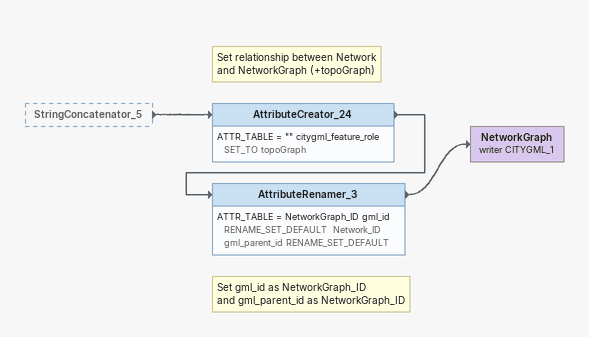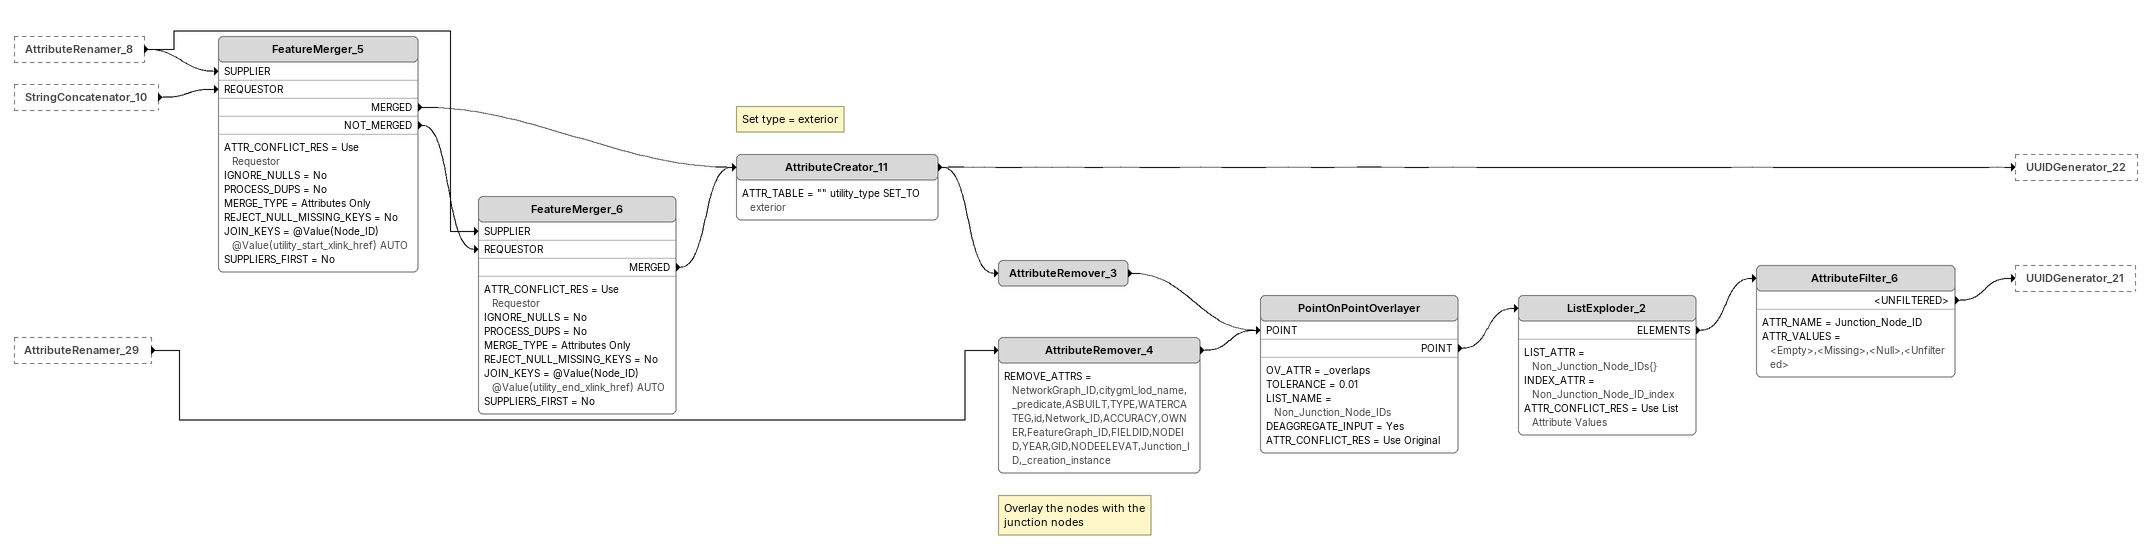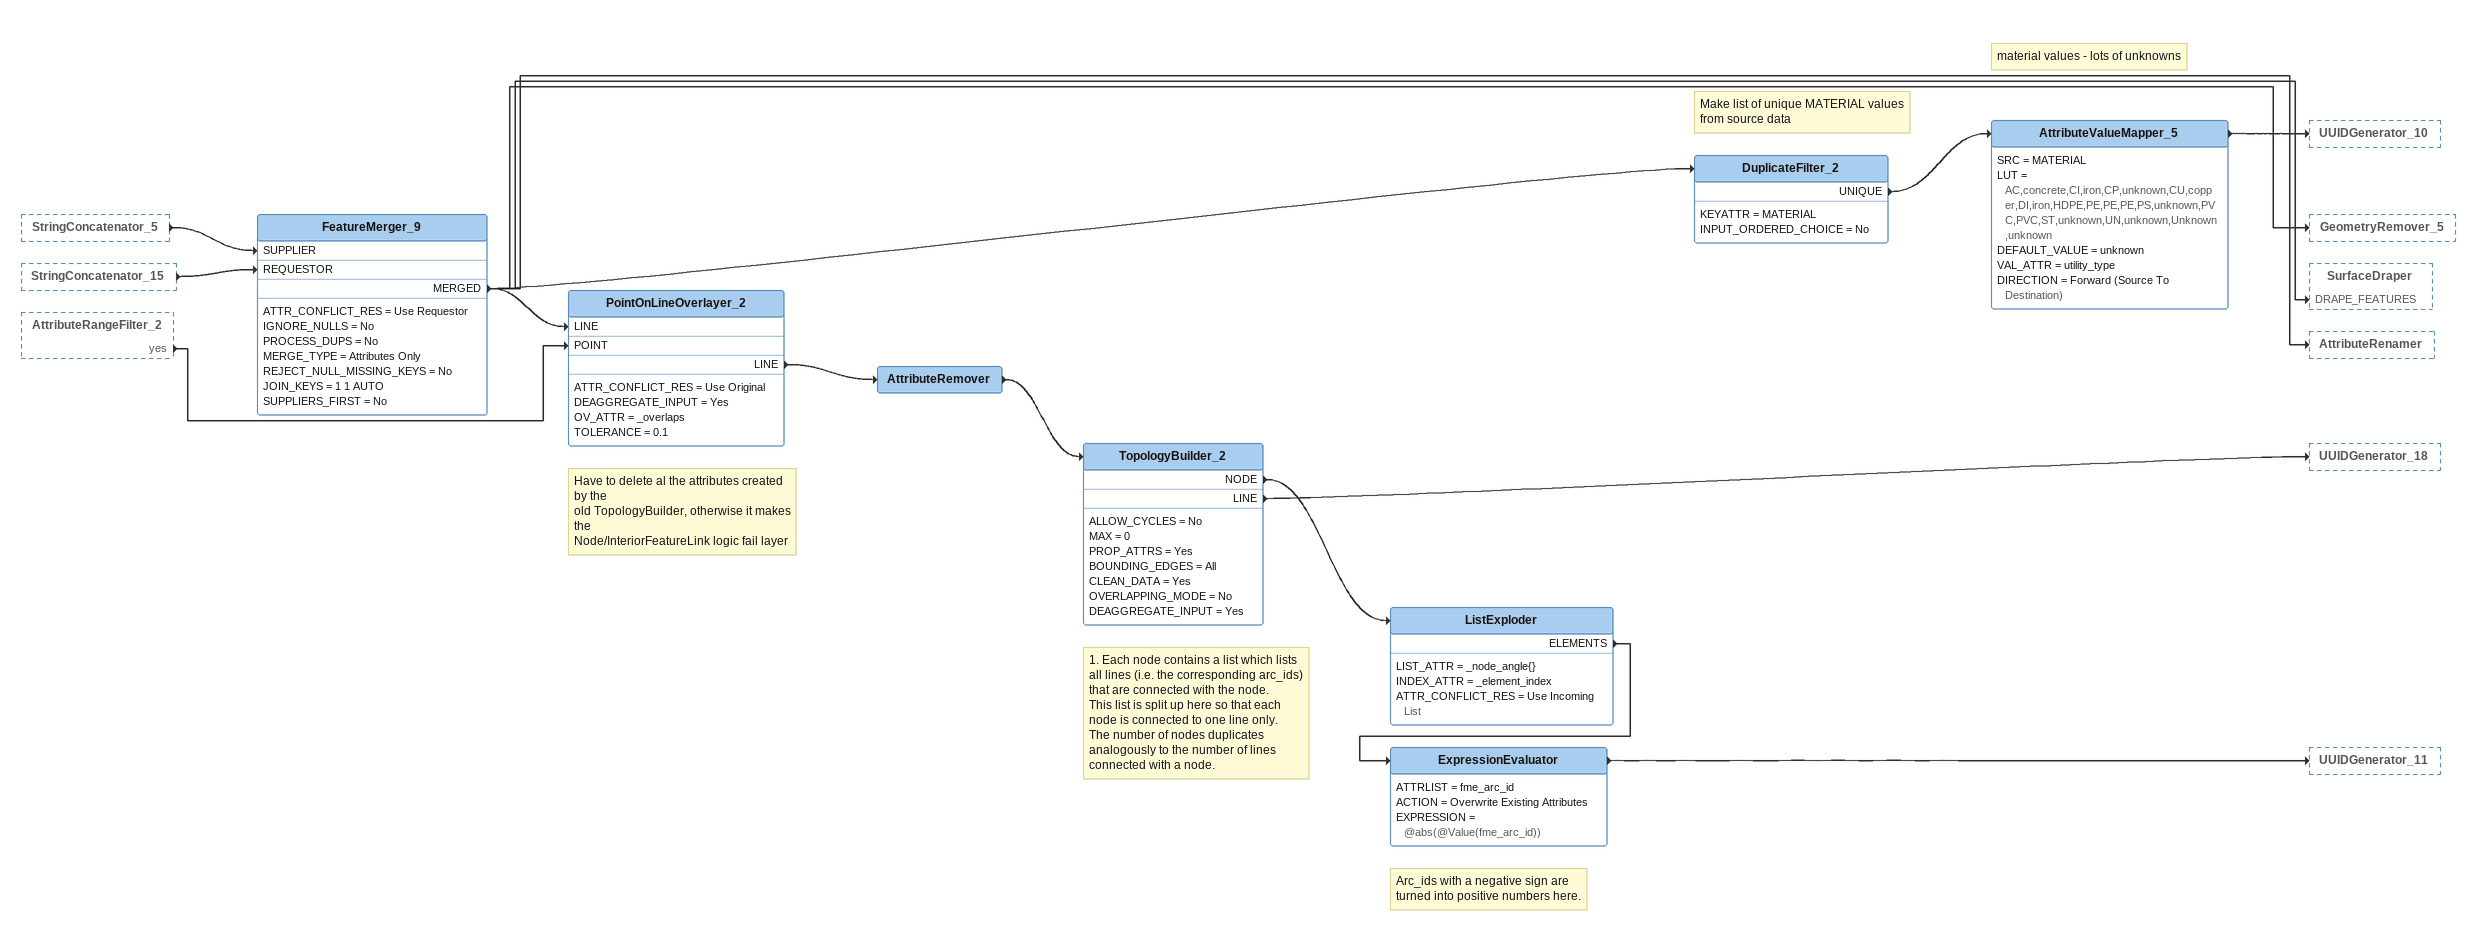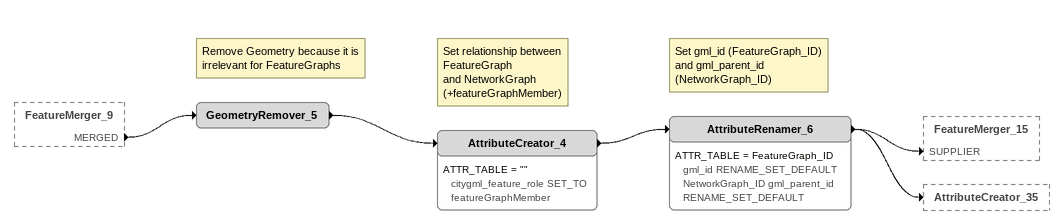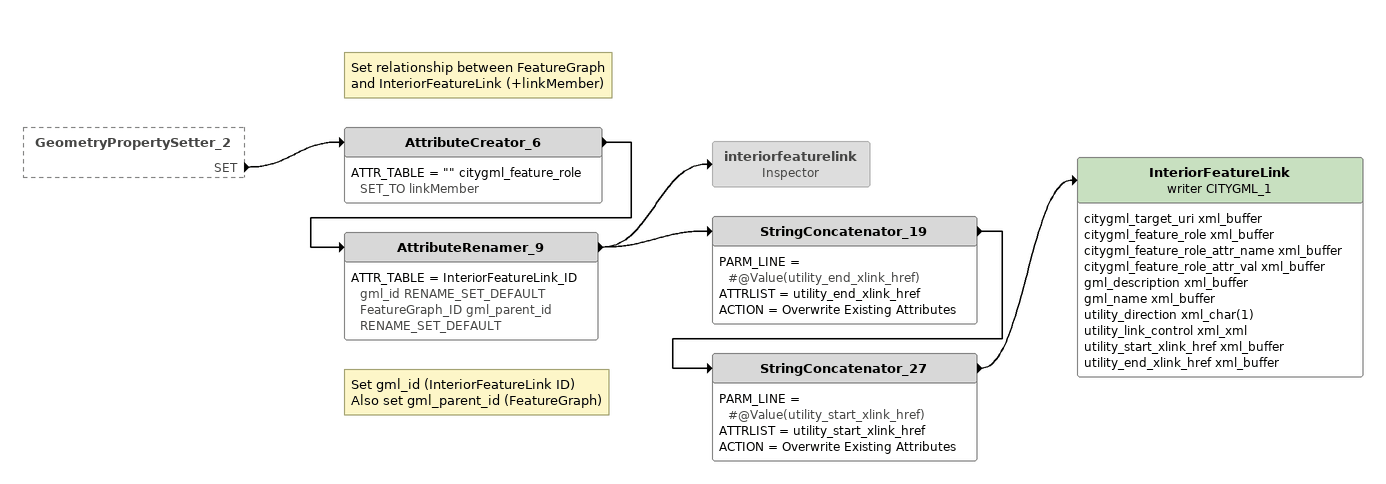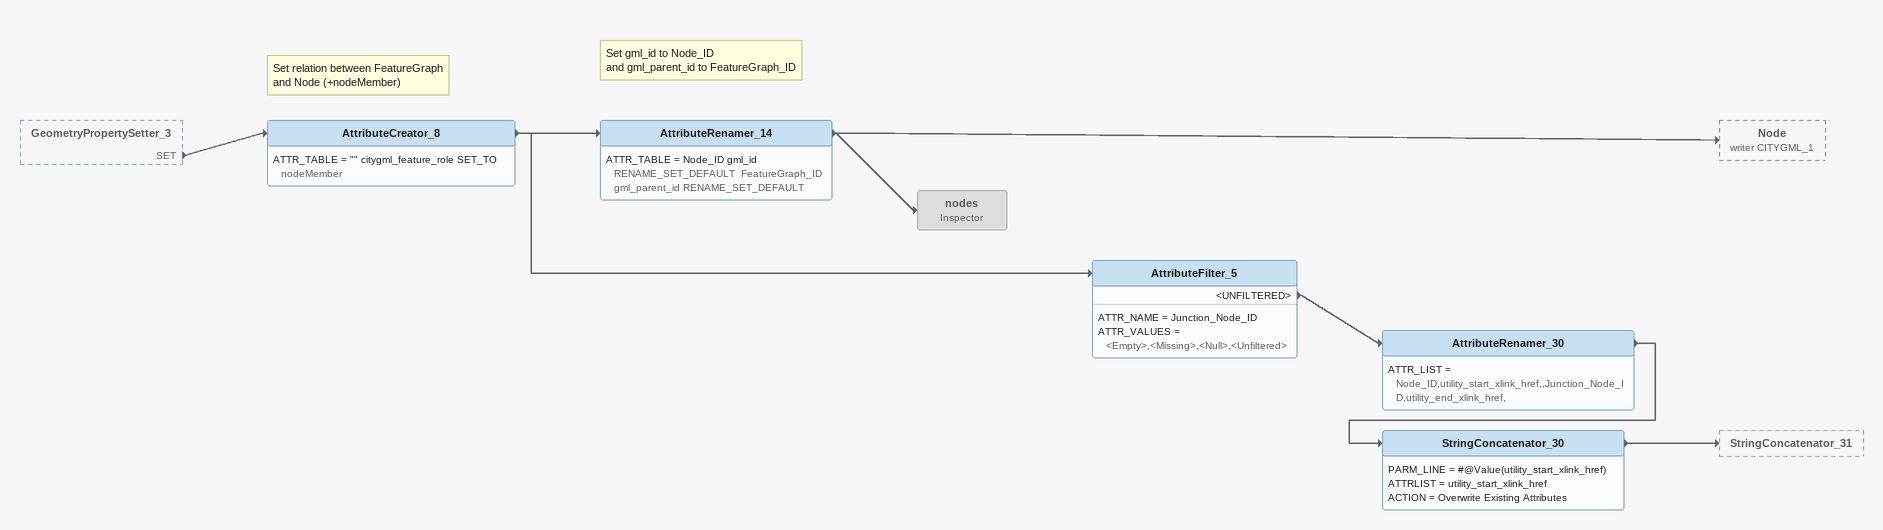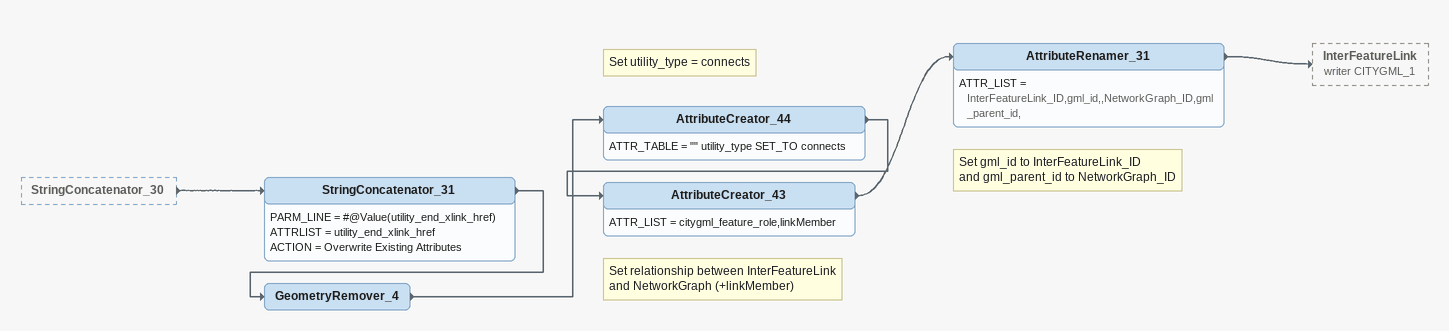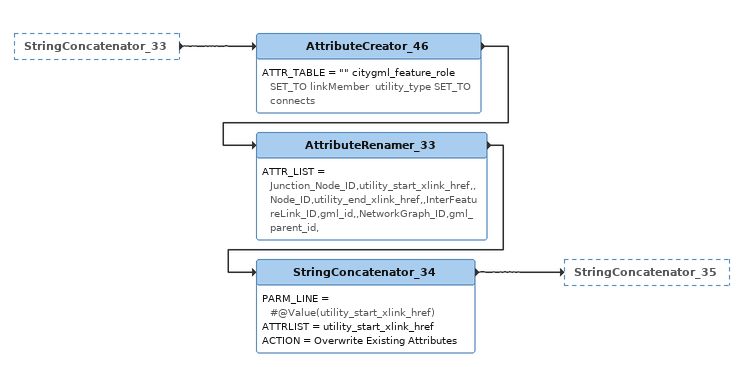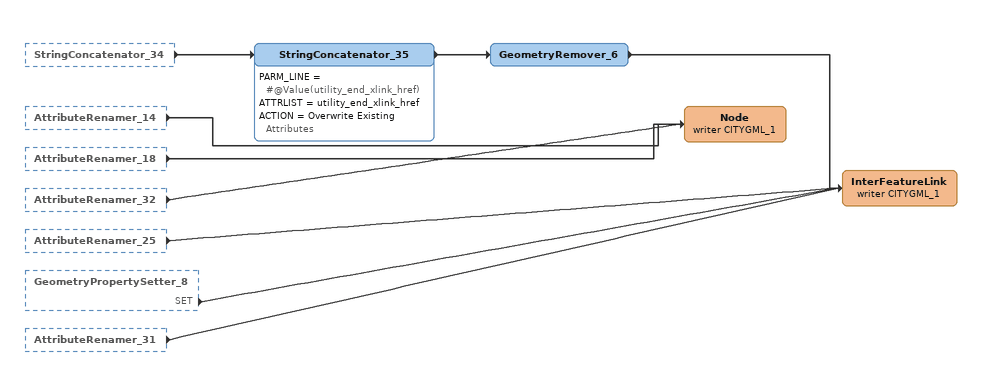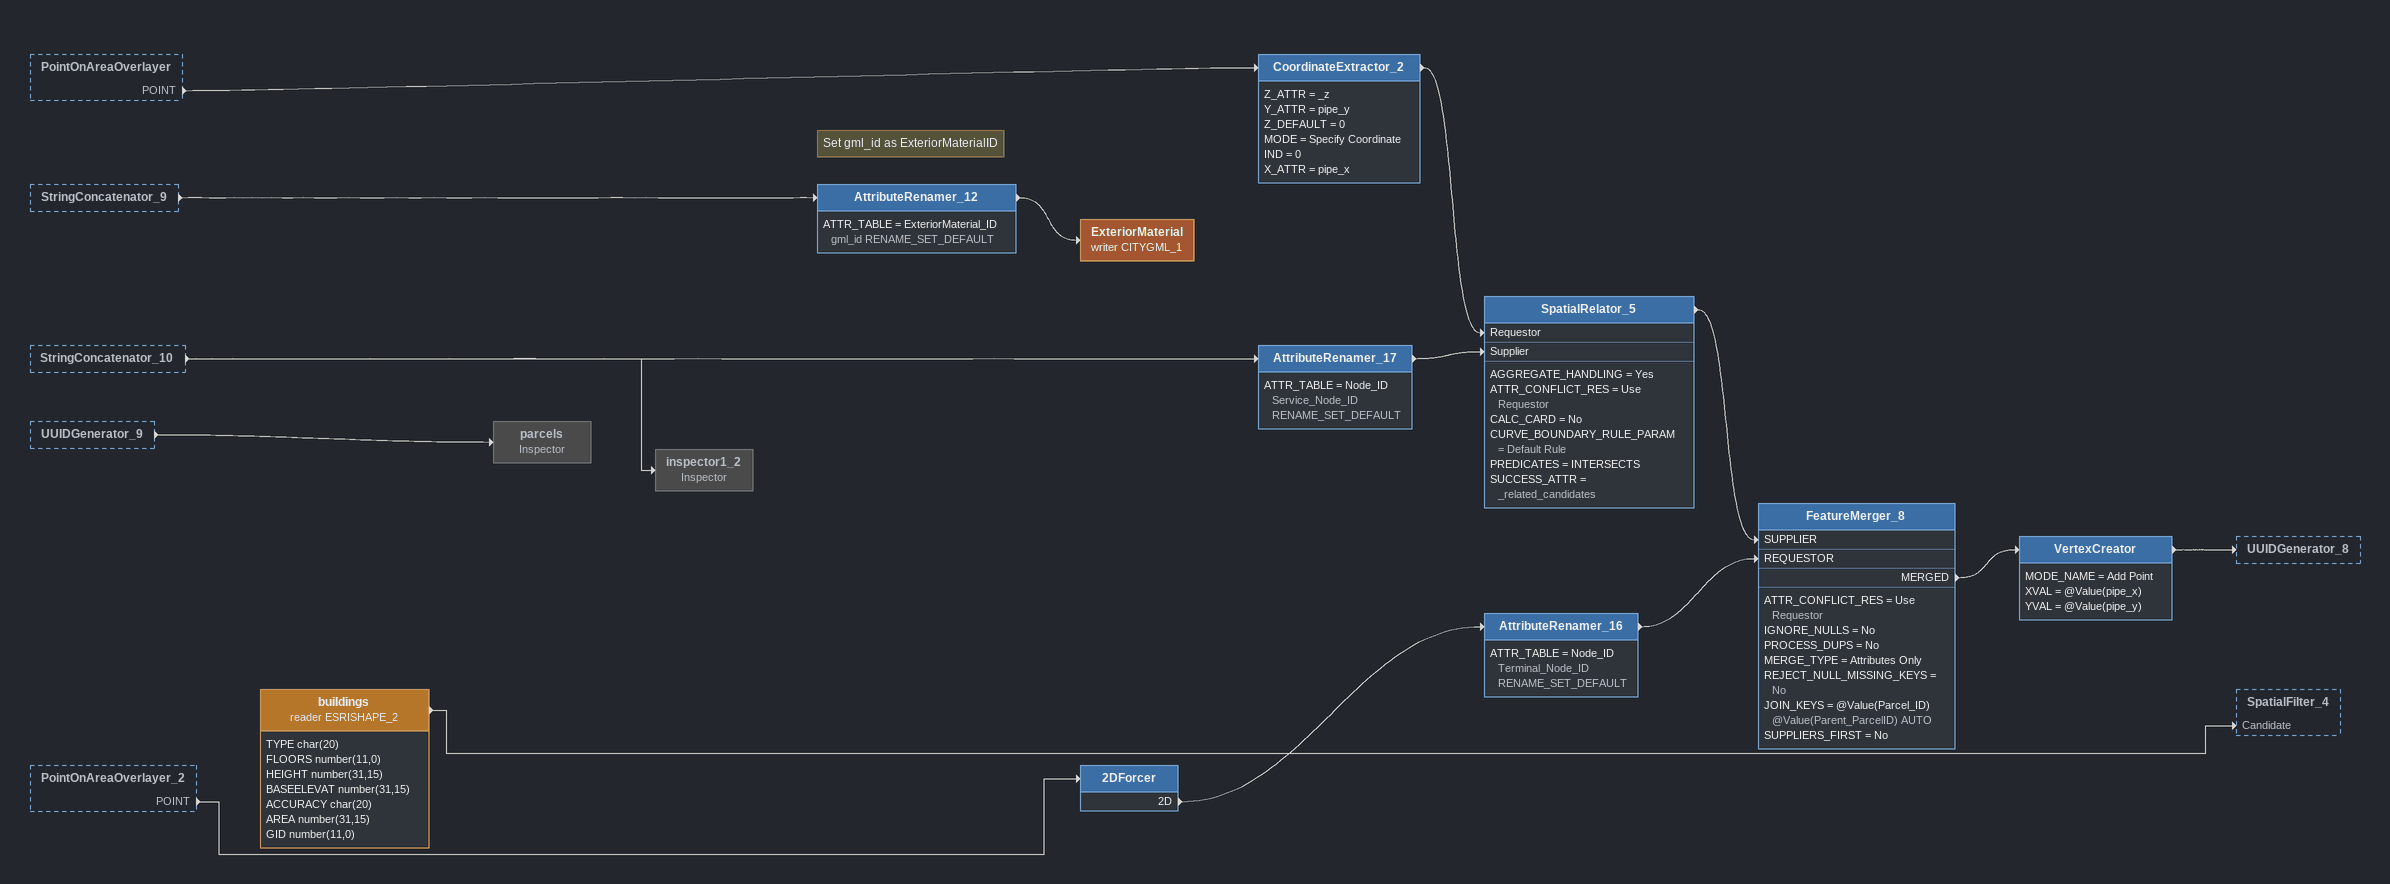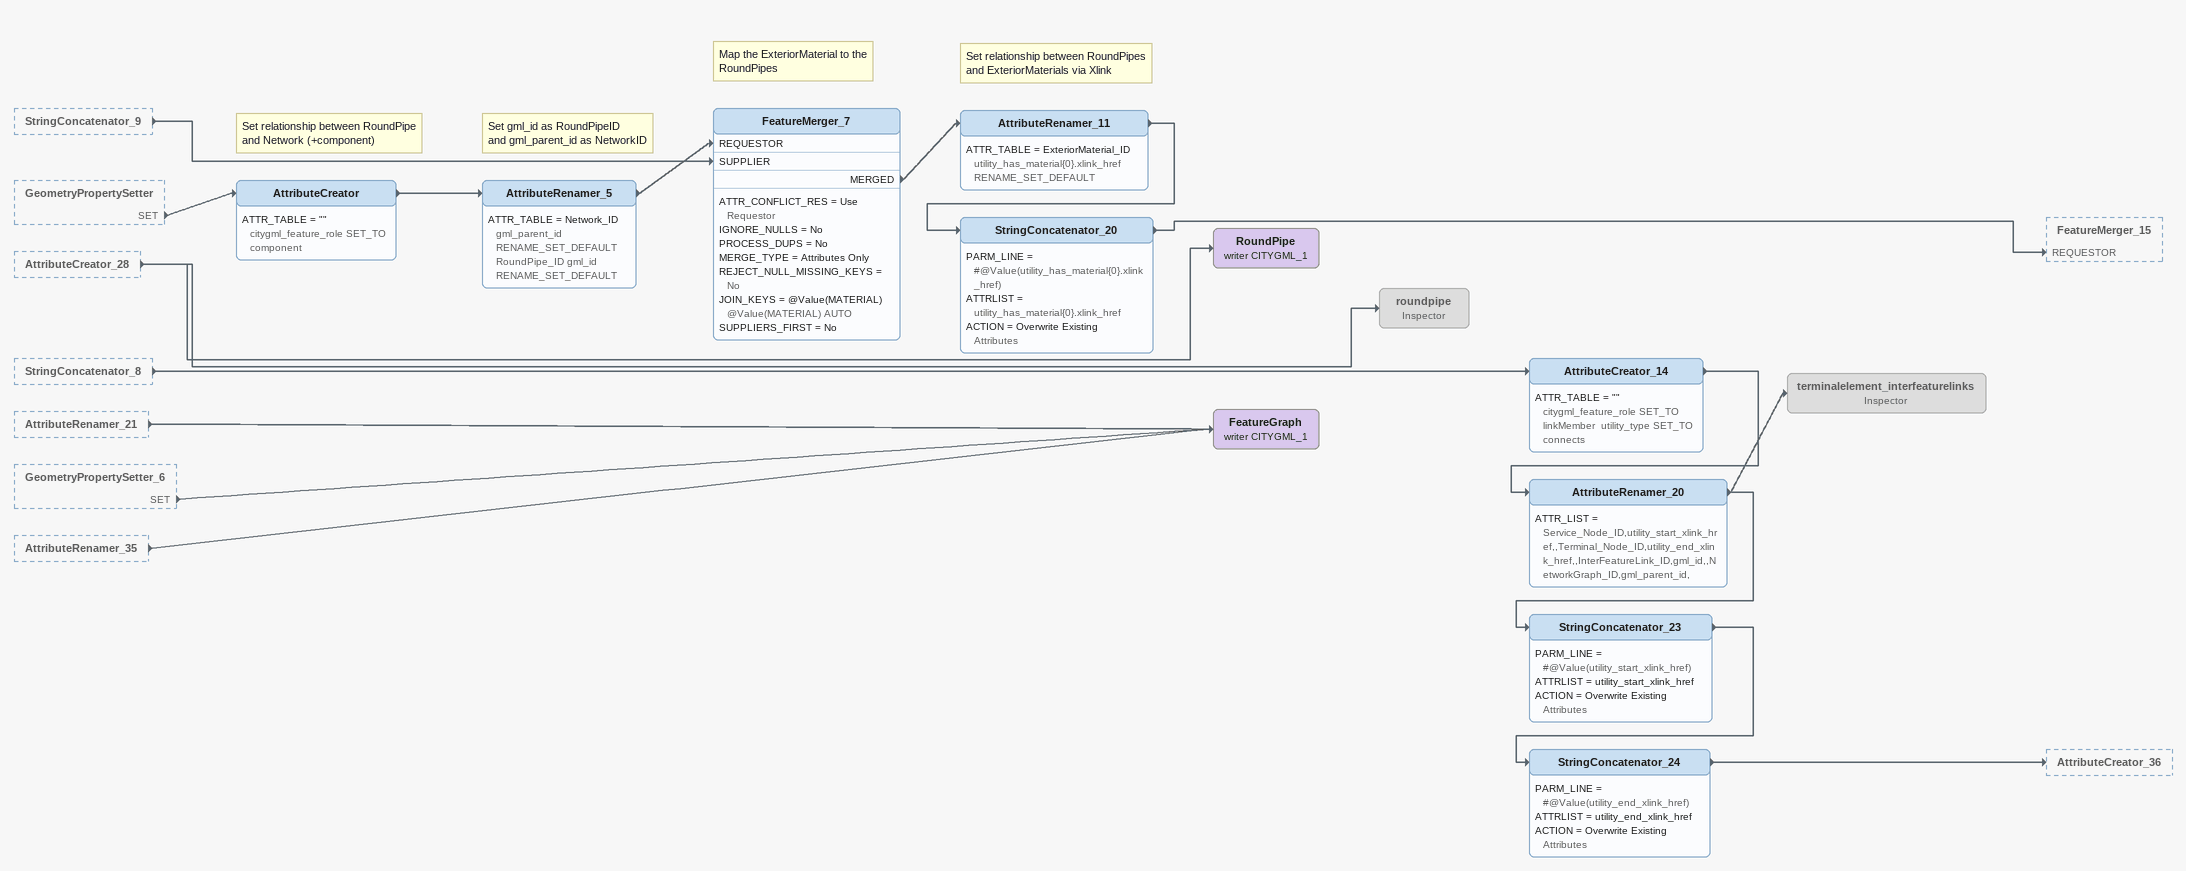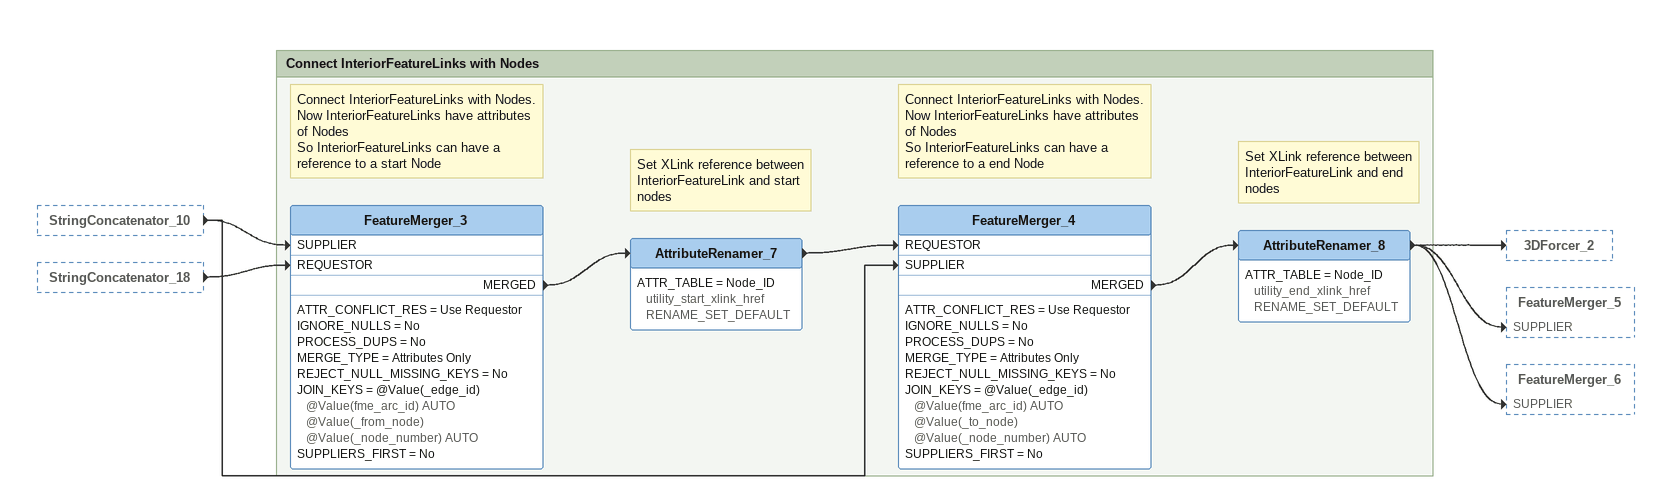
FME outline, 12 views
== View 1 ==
StringConcatenator_5 [outside]
    -> AttributeCreator_24
Note: Set relationship between Network / and NetworkGraph (+topoGraph)
AttributeCreator_24
    ATTR_TABLE = "" citygml_feature_role SET_TO topoGraph
    -> AttributeRenamer_3
Note: Set gml_id as NetworkGraph_ID / and gml_parent_id as NetworkGraph_ID
AttributeRenamer_3
    ATTR_TABLE = NetworkGraph_ID gml_id RENAME_SET_DEFAULT  Network_ID gml_parent_id RENAME_SET_DEFAULT
    -> NetworkGraph (writer CITYGML_1)
NetworkGraph (writer CITYGML_1)

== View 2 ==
AttributeRenamer_8 [outside]
    -> FeatureMerger_5 [SUPPLIER]
    -> FeatureMerger_6 [SUPPLIER]
StringConcatenator_10 [outside]
    -> FeatureMerger_5 [REQUESTOR]
AttributeRenamer_29 [outside]
    -> AttributeRemover_4
AttributeRemover_4
    REMOVE_ATTRS = NetworkGraph_ID,citygml_lod_name,_predicate,ASBUILT,TYPE,WATERCATEG,id,Network_ID,ACCURACY,OWNER,FeatureGraph_ID,FIELDID,NODEID,YEAR,GID,NODEELEVAT,Junction_ID,_creation_instance
    -> PointOnPointOverlayer [POINT]
FeatureMerger_5
    ATTR_CONFLICT_RES = Use Requestor
    IGNORE_NULLS = No
    PROCESS_DUPS = No
    MERGE_TYPE = Attributes Only
    REJECT_NULL_MISSING_KEYS = No
    JOIN_KEYS = @Value(Node_ID) @Value(utility_start_xlink_href) AUTO
    SUPPLIERS_FIRST = No
    MERGED -> AttributeCreator_11
    NOT_MERGED -> FeatureMerger_6 [REQUESTOR]
FeatureMerger_6
    ATTR_CONFLICT_RES = Use Requestor
    IGNORE_NULLS = No
    PROCESS_DUPS = No
    MERGE_TYPE = Attributes Only
    REJECT_NULL_MISSING_KEYS = No
    JOIN_KEYS = @Value(Node_ID) @Value(utility_end_xlink_href) AUTO
    SUPPLIERS_FIRST = No
    MERGED -> AttributeCreator_11
Note: Set type = exterior
AttributeCreator_11
    ATTR_TABLE = "" utility_type SET_TO exterior
    -> AttributeRemover_3
    -> UUIDGenerator_22
AttributeRemover_3
    -> PointOnPointOverlayer [POINT]
Note: Overlay the nodes with the junction nodes
PointOnPointOverlayer
    OV_ATTR = _overlaps
    TOLERANCE = 0.01
    LIST_NAME = Non_Junction_Node_IDs
    DEAGGREGATE_INPUT = Yes
    ATTR_CONFLICT_RES = Use Original
    POINT -> ListExploder_2
ListExploder_2
    LIST_ATTR = Non_Junction_Node_IDs{}
    INDEX_ATTR = Non_Junction_Node_ID_index
    ATTR_CONFLICT_RES = Use List Attribute Values
    ELEMENTS -> AttributeFilter_6
AttributeFilter_6
    ATTR_NAME = Junction_Node_ID
    ATTR_VALUES = <Empty>,<Missing>,<Null>,<Unfiltered>
    <UNFILTERED> -> UUIDGenerator_21

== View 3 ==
StringConcatenator_5 [outside]
    -> FeatureMerger_9 [SUPPLIER]
StringConcatenator_15 [outside]
    -> FeatureMerger_9 [REQUESTOR]
AttributeRangeFilter_2 [outside]
    yes -> PointOnLineOverlayer_2 [POINT]
FeatureMerger_9
    ATTR_CONFLICT_RES = Use Requestor
    IGNORE_NULLS = No
    PROCESS_DUPS = No
    MERGE_TYPE = Attributes Only
    REJECT_NULL_MISSING_KEYS = No
    JOIN_KEYS = 1 1 AUTO
    SUPPLIERS_FIRST = No
    MERGED -> GeometryRemover_5
    MERGED -> SurfaceDraper [DRAPE_FEATURES]
    MERGED -> DuplicateFilter_2
    MERGED -> AttributeRenamer
    MERGED -> PointOnLineOverlayer_2 [LINE]
PointOnLineOverlayer_2
    ATTR_CONFLICT_RES = Use Original
    DEAGGREGATE_INPUT = Yes
    OV_ATTR = _overlaps
    TOLERANCE = 0.1
    LINE -> AttributeRemover
Note: Have to delete al the attributes created by the / old TopologyBuilder, otherwise it makes the / Node/InteriorFeatureLink logic fail layer
AttributeRemover
    -> TopologyBuilder_2
TopologyBuilder_2
    ALLOW_CYCLES = No
    MAX = 0
    PROP_ATTRS = Yes
    BOUNDING_EDGES = All
    CLEAN_DATA = Yes
    OVERLAPPING_MODE = No
    DEAGGREGATE_INPUT = Yes
    NODE -> ListExploder
    LINE -> UUIDGenerator_18
Note: 1. Each node contains a list which lists all lines (i.e. the corresponding arc_ids) that are connected with the node. / This list is split up here so that each node is connected to one line only. / The number of nodes duplicates analogously to the number of lines connected with a node.
ListExploder
    LIST_ATTR = _node_angle{}
    INDEX_ATTR = _element_index
    ATTR_CONFLICT_RES = Use Incoming List
    ELEMENTS -> ExpressionEvaluator
Note: Arc_ids with a negative sign are / turned into positive numbers here.
ExpressionEvaluator
    ATTRLIST = fme_arc_id
    ACTION = Overwrite Existing Attributes
    EXPRESSION = @abs(@Value(fme_arc_id))
    -> UUIDGenerator_11
Note: Make list of unique MATERIAL values / from source data
DuplicateFilter_2
    KEYATTR = MATERIAL
    INPUT_ORDERED_CHOICE = No
    UNIQUE -> AttributeValueMapper_5
Note: material values - lots of unknowns
AttributeValueMapper_5
    SRC = MATERIAL
    LUT = AC,concrete,CI,iron,CP,unknown,CU,copper,DI,iron,HDPE,PE,PE,PE,PS,unknown,PVC,PVC,ST,unknown,UN,unknown,Unknown,unknown
    DEFAULT_VALUE = unknown
    VAL_ATTR = utility_type
    DIRECTION = Forward (Source To Destination)
    -> UUIDGenerator_10

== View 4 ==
FeatureMerger_9 [outside]
    MERGED -> GeometryRemover_5
Note: Remove Geometry because it is / irrelevant for FeatureGraphs
GeometryRemover_5
    -> AttributeCreator_4
Note: Set relationship between FeatureGraph / and NetworkGraph (+featureGraphMember)
AttributeCreator_4
    ATTR_TABLE = "" citygml_feature_role SET_TO featureGraphMember
    -> AttributeRenamer_6
Note: Set gml_id (FeatureGraph_ID) / and gml_parent_id (NetworkGraph_ID)
AttributeRenamer_6
    ATTR_TABLE = FeatureGraph_ID gml_id RENAME_SET_DEFAULT  NetworkGraph_ID gml_parent_id RENAME_SET_DEFAULT
    -> FeatureMerger_15 [SUPPLIER]
    -> AttributeCreator_35

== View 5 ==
GeometryPropertySetter_2 [outside]
    SET -> AttributeCreator_6
Note: Set relationship between FeatureGraph / and InteriorFeatureLink (+linkMember)
AttributeCreator_6
    ATTR_TABLE = "" citygml_feature_role SET_TO linkMember
    -> AttributeRenamer_9
Note: Set gml_id (InteriorFeatureLink ID) / Also set gml_parent_id (FeatureGraph)
AttributeRenamer_9
    ATTR_TABLE = InteriorFeatureLink_ID gml_id RENAME_SET_DEFAULT  FeatureGraph_ID gml_parent_id RENAME_SET_DEFAULT
    -> StringConcatenator_19
    -> interiorfeaturelink
interiorfeaturelink: Inspector [off]
StringConcatenator_19
    PARM_LINE = #@Value(utility_end_xlink_href)
    ATTRLIST = utility_end_xlink_href
    ACTION = Overwrite Existing Attributes
    -> StringConcatenator_27
StringConcatenator_27
    PARM_LINE = #@Value(utility_start_xlink_href)
    ATTRLIST = utility_start_xlink_href
    ACTION = Overwrite Existing Attributes
    -> InteriorFeatureLink (writer CITYGML_1)
InteriorFeatureLink (writer CITYGML_1)
    attributes: citygml_target_uri xml_buffer, citygml_feature_role xml_buffer, citygml_feature_role_attr_name xml_buffer, citygml_feature_role_attr_val xml_buffer, gml_description xml_buffer, gml_name xml_buffer, utility_direction xml_char(1), utility_link_control xml_xml, utility_start_xlink_href xml_buffer, utility_end_xlink_href xml_buffer

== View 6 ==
GeometryPropertySetter_3 [outside]
    SET -> AttributeCreator_8
Note: Set relation between FeatureGraph / and Node (+nodeMember)
AttributeCreator_8
    ATTR_TABLE = "" citygml_feature_role SET_TO nodeMember
    -> AttributeRenamer_14
    -> AttributeFilter_5
Note: Set gml_id to Node_ID / and gml_parent_id to FeatureGraph_ID
AttributeRenamer_14
    ATTR_TABLE = Node_ID gml_id RENAME_SET_DEFAULT  FeatureGraph_ID gml_parent_id RENAME_SET_DEFAULT
    -> Node (writer CITYGML_1)
    -> nodes
nodes: Inspector [off]
AttributeFilter_5
    ATTR_NAME = Junction_Node_ID
    ATTR_VALUES = <Empty>,<Missing>,<Null>,<Unfiltered>
    <UNFILTERED> -> AttributeRenamer_30
AttributeRenamer_30
    ATTR_LIST = Node_ID,utility_start_xlink_href,,Junction_Node_ID,utility_end_xlink_href,
    -> StringConcatenator_30
StringConcatenator_30
    PARM_LINE = #@Value(utility_start_xlink_href)
    ATTRLIST = utility_start_xlink_href
    ACTION = Overwrite Existing Attributes
    -> StringConcatenator_31

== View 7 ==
StringConcatenator_30 [outside]
    -> StringConcatenator_31
StringConcatenator_31
    PARM_LINE = #@Value(utility_end_xlink_href)
    ATTRLIST = utility_end_xlink_href
    ACTION = Overwrite Existing Attributes
    -> GeometryRemover_4
GeometryRemover_4
    -> AttributeCreator_44
Note: Set utility_type = connects
AttributeCreator_44
    ATTR_TABLE = "" utility_type SET_TO connects
    -> AttributeCreator_43
Note: Set relationship between InterFeatureLink / and NetworkGraph (+linkMember)
AttributeCreator_43
    ATTR_LIST = citygml_feature_role,linkMember
    -> AttributeRenamer_31
Note: Set gml_id to InterFeatureLink_ID / and gml_parent_id to NetworkGraph_ID
AttributeRenamer_31
    ATTR_LIST = InterFeatureLink_ID,gml_id,,NetworkGraph_ID,gml_parent_id,
    -> InterFeatureLink (writer CITYGML_1)

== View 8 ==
StringConcatenator_33 [outside]
    -> AttributeCreator_46
AttributeCreator_46
    ATTR_TABLE = "" citygml_feature_role SET_TO linkMember  utility_type SET_TO connects
    -> AttributeRenamer_33
AttributeRenamer_33
    ATTR_LIST = Junction_Node_ID,utility_start_xlink_href,,Node_ID,utility_end_xlink_href,,InterFeatureLink_ID,gml_id,,NetworkGraph_ID,gml_parent_id,
    -> StringConcatenator_34
StringConcatenator_34
    PARM_LINE = #@Value(utility_start_xlink_href)
    ATTRLIST = utility_start_xlink_href
    ACTION = Overwrite Existing Attributes
    -> StringConcatenator_35

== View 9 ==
StringConcatenator_34 [outside]
    -> StringConcatenator_35
AttributeRenamer_14 [outside]
    -> Node (writer CITYGML_1)
AttributeRenamer_18 [outside]
    -> Node (writer CITYGML_1)
AttributeRenamer_32 [outside]
    -> Node (writer CITYGML_1)
AttributeRenamer_25 [outside]
    -> InterFeatureLink (writer CITYGML_1)
GeometryPropertySetter_8 [outside]
    SET -> InterFeatureLink (writer CITYGML_1)
AttributeRenamer_31 [outside]
    -> InterFeatureLink (writer CITYGML_1)
StringConcatenator_35
    PARM_LINE = #@Value(utility_end_xlink_href)
    ATTRLIST = utility_end_xlink_href
    ACTION = Overwrite Existing Attributes
    -> GeometryRemover_6
GeometryRemover_6
    -> InterFeatureLink (writer CITYGML_1)
Node (writer CITYGML_1)
InterFeatureLink (writer CITYGML_1)

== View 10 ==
PointOnAreaOverlayer [outside]
    POINT -> CoordinateExtractor_2
StringConcatenator_9 [outside]
    -> AttributeRenamer_12
StringConcatenator_10 [outside]
    -> AttributeRenamer_17
    -> inspector1_2
UUIDGenerator_9 [outside]
    -> parcels
PointOnAreaOverlayer_2 [outside]
    POINT -> 2DForcer
AttributeRenamer_17
    ATTR_TABLE = Node_ID Service_Node_ID RENAME_SET_DEFAULT
    -> SpatialRelator_5 [Supplier]
inspector1_2: Inspector [off]
Note: Set gml_id as ExteriorMaterialID
AttributeRenamer_12
    ATTR_TABLE = ExteriorMaterial_ID gml_id RENAME_SET_DEFAULT
    -> ExteriorMaterial (writer CITYGML_1)
ExteriorMaterial (writer CITYGML_1)
CoordinateExtractor_2
    Z_ATTR = _z
    Y_ATTR = pipe_y
    Z_DEFAULT = 0
    MODE = Specify Coordinate
    IND = 0
    X_ATTR = pipe_x
    -> SpatialRelator_5 [Requestor]
SpatialRelator_5
    AGGREGATE_HANDLING = Yes
    ATTR_CONFLICT_RES = Use Requestor
    CALC_CARD = No
    CURVE_BOUNDARY_RULE_PARAM = Default Rule
    PREDICATES = INTERSECTS
    SUCCESS_ATTR = _related_candidates
    -> FeatureMerger_8 [SUPPLIER]
parcels: Inspector [off]
buildings (reader ESRISHAPE_2)
    attributes: TYPE char(20), FLOORS number(11,0), HEIGHT number(31,15), BASEELEVAT number(31,15), ACCURACY char(20), AREA number(31,15), GID number(11,0)
    -> SpatialFilter_4 [Candidate]
2DForcer
    2D -> AttributeRenamer_16
AttributeRenamer_16
    ATTR_TABLE = Node_ID Terminal_Node_ID RENAME_SET_DEFAULT
    -> FeatureMerger_8 [REQUESTOR]
FeatureMerger_8
    ATTR_CONFLICT_RES = Use Requestor
    IGNORE_NULLS = No
    PROCESS_DUPS = No
    MERGE_TYPE = Attributes Only
    REJECT_NULL_MISSING_KEYS = No
    JOIN_KEYS = @Value(Parcel_ID) @Value(Parent_ParcelID) AUTO
    SUPPLIERS_FIRST = No
    MERGED -> VertexCreator
VertexCreator
    MODE_NAME = Add Point
    XVAL = @Value(pipe_x)
    YVAL = @Value(pipe_y)
    -> UUIDGenerator_8

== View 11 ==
StringConcatenator_9 [outside]
    -> FeatureMerger_7 [SUPPLIER]
GeometryPropertySetter [outside]
    SET -> AttributeCreator
AttributeCreator_28 [outside]
    -> RoundPipe (writer CITYGML_1)
    -> roundpipe
StringConcatenator_8 [outside]
    -> AttributeCreator_14
AttributeRenamer_21 [outside]
    -> FeatureGraph (writer CITYGML_1)
GeometryPropertySetter_6 [outside]
    SET -> FeatureGraph (writer CITYGML_1)
AttributeRenamer_35 [outside]
    -> FeatureGraph (writer CITYGML_1)
FeatureGraph (writer CITYGML_1)
AttributeCreator_14
    ATTR_TABLE = "" citygml_feature_role SET_TO linkMember  utility_type SET_TO connects
    -> AttributeRenamer_20
AttributeRenamer_20
    ATTR_LIST = Service_Node_ID,utility_start_xlink_href,,Terminal_Node_ID,utility_end_xlink_href,,InterFeatureLink_ID,gml_id,,NetworkGraph_ID,gml_parent_id,
    -> terminalelement_interfeaturelinks
    -> StringConcatenator_23
terminalelement_interfeaturelinks: Inspector [off]
StringConcatenator_23
    PARM_LINE = #@Value(utility_start_xlink_href)
    ATTRLIST = utility_start_xlink_href
    ACTION = Overwrite Existing Attributes
    -> StringConcatenator_24
StringConcatenator_24
    PARM_LINE = #@Value(utility_end_xlink_href)
    ATTRLIST = utility_end_xlink_href
    ACTION = Overwrite Existing Attributes
    -> AttributeCreator_36
Note: Set relationship between RoundPipe / and Network (+component)
AttributeCreator
    ATTR_TABLE = "" citygml_feature_role SET_TO component
    -> AttributeRenamer_5
Note: Set gml_id as RoundPipeID / and gml_parent_id as NetworkID
AttributeRenamer_5
    ATTR_TABLE = Network_ID gml_parent_id RENAME_SET_DEFAULT  RoundPipe_ID gml_id RENAME_SET_DEFAULT
    -> FeatureMerger_7 [REQUESTOR]
Note: Map the ExteriorMaterial to the / RoundPipes
FeatureMerger_7
    ATTR_CONFLICT_RES = Use Requestor
    IGNORE_NULLS = No
    PROCESS_DUPS = No
    MERGE_TYPE = Attributes Only
    REJECT_NULL_MISSING_KEYS = No
    JOIN_KEYS = @Value(MATERIAL) @Value(MATERIAL) AUTO
    SUPPLIERS_FIRST = No
    MERGED -> AttributeRenamer_11
Note: Set relationship between RoundPipes / and ExteriorMaterials via Xlink
AttributeRenamer_11
    ATTR_TABLE = ExteriorMaterial_ID utility_has_material{0}.xlink_href RENAME_SET_DEFAULT
    -> StringConcatenator_20
StringConcatenator_20
    PARM_LINE = #@Value(utility_has_material{0}.xlink_href)
    ATTRLIST = utility_has_material{0}.xlink_href
    ACTION = Overwrite Existing Attributes
    -> FeatureMerger_15 [REQUESTOR]
RoundPipe (writer CITYGML_1)
roundpipe: Inspector [off]

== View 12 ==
StringConcatenator_10 [outside]
    -> FeatureMerger_3 [SUPPLIER]
    -> FeatureMerger_4 [SUPPLIER]
StringConcatenator_18 [outside]
    -> FeatureMerger_3 [REQUESTOR]

Bookmark: Connect InteriorFeatureLinks with Nodes
Note: Connect InteriorFeatureLinks with Nodes. / Now InteriorFeatureLinks have attributes of Nodes / So InteriorFeatureLinks can have a reference to a start Node
FeatureMerger_3
    ATTR_CONFLICT_RES = Use Requestor
    IGNORE_NULLS = No
    PROCESS_DUPS = No
    MERGE_TYPE = Attributes Only
    REJECT_NULL_MISSING_KEYS = No
    JOIN_KEYS = @Value(_edge_id) @Value(fme_arc_id) AUTO @Value(_from_node) @Value(_node_number) AUTO
    SUPPLIERS_FIRST = No
    MERGED -> AttributeRenamer_7
Note: Set XLink reference between / InteriorFeatureLink and start / nodes
AttributeRenamer_7
    ATTR_TABLE = Node_ID utility_start_xlink_href RENAME_SET_DEFAULT
    -> FeatureMerger_4 [REQUESTOR]
Note: Connect InteriorFeatureLinks with Nodes. / Now InteriorFeatureLinks have attributes of Nodes / So InteriorFeatureLinks can have a reference to a end Node
FeatureMerger_4
    ATTR_CONFLICT_RES = Use Requestor
    IGNORE_NULLS = No
    PROCESS_DUPS = No
    MERGE_TYPE = Attributes Only
    REJECT_NULL_MISSING_KEYS = No
    JOIN_KEYS = @Value(_edge_id) @Value(fme_arc_id) AUTO @Value(_to_node) @Value(_node_number) AUTO
    SUPPLIERS_FIRST = No
    MERGED -> AttributeRenamer_8
Note: Set XLink reference between / InteriorFeatureLink and end / nodes
AttributeRenamer_8
    ATTR_TABLE = Node_ID utility_end_xlink_href RENAME_SET_DEFAULT
    -> 3DForcer_2
    -> FeatureMerger_5 [SUPPLIER]
    -> FeatureMerger_6 [SUPPLIER]
